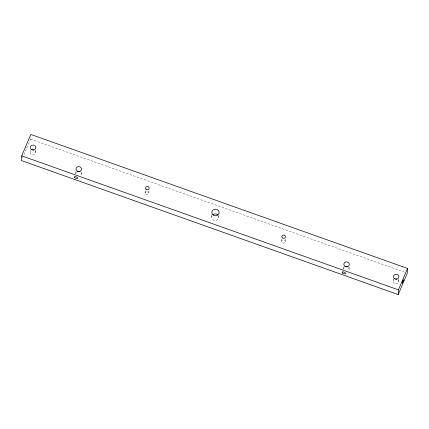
<?xml version="1.0" encoding="UTF-8"?>
<svg xmlns="http://www.w3.org/2000/svg" width="429" height="429" viewBox="0 0 429 429"><rect width="100%" height="100%" fill="white"/><g stroke="black" fill="none" stroke-linecap="round" stroke-linejoin="round"><path stroke-width="0.32" stroke-dasharray="2.15 1.61" d="M22.49 158.113L30.572 139.168L30.706 136.803M30.1 152L30.196 150.23M35.537 152.568L35.666 150.204M75.788 173.531L75.917 171.166M81.226 174.099L81.354 171.734M145.227 193.007L145.361 190.642M148.863 192.825L148.997 190.46M211.599 216.79L211.728 214.425M218.849 217.546L218.946 215.771M281.596 241.157L281.724 238.792M285.199 241.677A1.823 1.641 3.1 0 0 282.727 239.881A1.823 1.641 3.1 0 0 282.266 242.691A1.823 1.641 3.1 0 0 285.199 241.677L285.36 238.722M343.608 268.795L343.736 266.43M349.045 269.364L349.206 266.409M393.205 281.161L393.334 278.796M398.643 281.724L398.772 279.365M26.571 146.975L26.271 147.866M25.778 148.949L25.933 148.659M30.572 139.168L404.767 272.27M218.549 215.862A3.647 3.287 3.1 0 1 214.843 220.431A3.647 3.287 3.1 0 1 212.275 215.208M34.942 150.756A2.735 2.467 3.1 0 1 34.717 154.075A2.735 2.467 3.1 0 1 31.027 154.129A2.735 2.467 3.1 0 1 30.604 150.815M398.048 279.912A2.735 2.467 3.1 0 1 397.645 283.376A2.735 2.467 3.1 0 1 393.801 282.974A2.735 2.467 3.1 0 1 394.203 279.51M81.001 172.839A2.735 2.467 3.1 0 1 80.716 175.284M75.804 174.174A2.735 2.467 3.1 0 1 76.786 171.884M348.45 267.551A2.735 2.467 3.1 0 1 348.536 270.549M343.624 269.439A2.735 2.467 3.1 0 1 344.605 267.149M145.849 194.144A1.823 1.641 3.1 0 0 148.836 193.254A1.823 1.641 3.1 0 0 146.461 191.355A1.823 1.641 3.1 0 0 145.849 194.144"/><path stroke-width="0.64" d="M21.707 155.834L21.45 160.559L398.166 294.557L407.293 273.166L407.55 268.441L30.834 134.443L21.707 155.834L398.428 289.832L398.166 294.557M398.428 289.832L407.55 268.441M212.929 214.591A3.647 3.287 3.1 0 1 218.055 215.127M32.389 149.844A2.735 2.467 3.1 0 1 33.794 149.994M395.495 279.006A2.735 2.467 3.1 0 1 396.9 279.15M77.392 171.552A2.735 2.467 3.1 0 1 80.11 171.836M345.897 266.64A2.735 2.467 3.1 0 1 347.302 266.79M402.241 282.77L402.273 283.215L403.442 279.783L402.241 282.77M213.342 215.079A3.647 3.287 3.1 0 0 219.106 212.816A3.647 3.287 3.1 0 0 213.996 209.422A3.647 3.287 3.1 0 0 213.342 215.079M282.523 237.966A1.823 1.641 3.1 0 0 285.457 236.947A1.823 1.641 3.1 0 0 282.99 235.151A1.823 1.641 3.1 0 0 282.523 237.966M146.107 189.414A1.823 1.641 3.1 0 0 149.094 188.524A1.823 1.641 3.1 0 0 146.718 186.626A1.823 1.641 3.1 0 0 146.107 189.414M31.473 149.533A2.735 2.467 3.1 0 0 35.795 147.839A2.735 2.467 3.1 0 0 31.966 145.297A2.735 2.467 3.1 0 0 31.473 149.533M394.578 278.694A2.735 2.467 3.1 0 0 398.9 277A2.735 2.467 3.1 0 0 395.066 274.453A2.735 2.467 3.1 0 0 394.578 278.694M77.161 171.069A2.735 2.467 3.1 0 0 81.483 169.369A2.735 2.467 3.1 0 0 77.649 166.827A2.735 2.467 3.1 0 0 77.161 171.069M344.98 266.329A2.735 2.467 3.1 0 0 349.303 264.634A2.735 2.467 3.1 0 0 345.468 262.087A2.735 2.467 3.1 0 0 344.98 266.329M342.615 272.957A1.823 0.751 23.1 0 0 345.479 273.616A1.823 0.751 23.1 0 0 343.447 271.911A1.823 0.751 23.1 0 0 342.615 272.957M74.796 177.692A1.823 0.751 23.1 0 0 77.66 178.351A1.823 0.751 23.1 0 0 75.627 176.646A1.823 0.751 23.1 0 0 74.796 177.692"/></g></svg>
